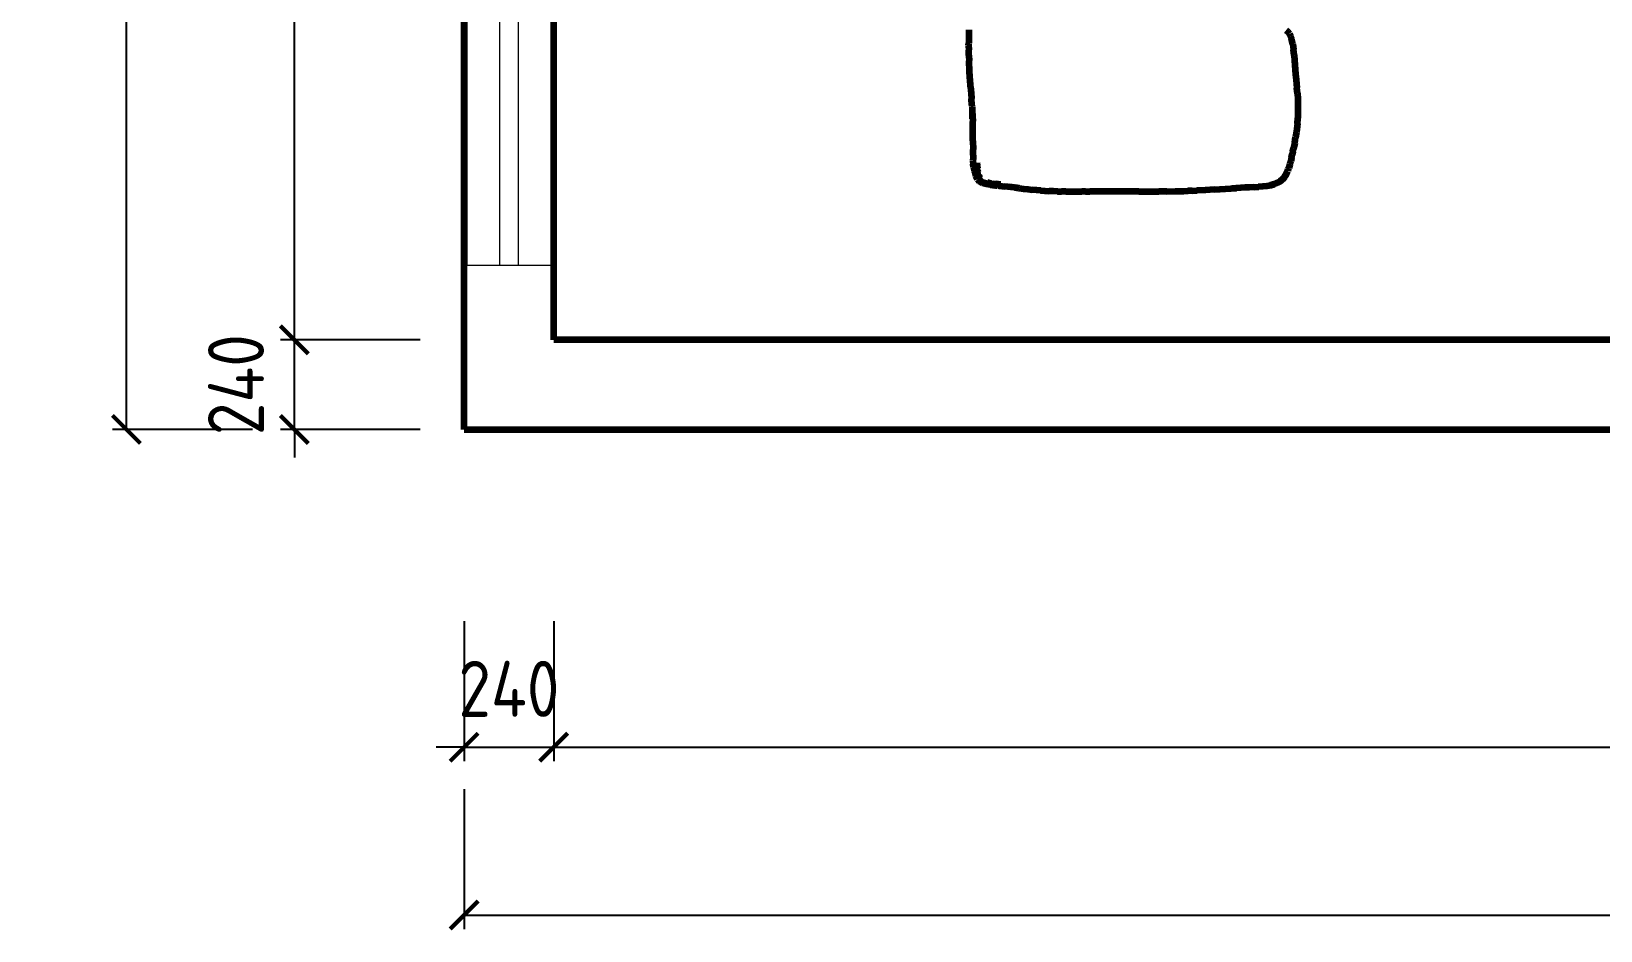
# Model space of a CAD drawing. Header units: millimetres. Extents: x 4307 to 31003, y 2809 to 20009.
# Drawn here: x 4307 to 8513, y 4071 to 6481 of the extents above; entities that cross this region are included whole.
import ezdxf

# ---------------------------------------------------------------- set-up
doc = ezdxf.new("R2010")
doc.units = ezdxf.units.MM
doc.layers.add('ProfileEdges', color=7, linetype='Continuous')
for name, color, linetype, lineweight in [('P★06 平面窗户', 60, 'Continuous', 0), ('Q◆01 原始墙柱', 7, 'Continuous', 0), ('Q◆03 公共标注', 44, 'Continuous', 0)]:
    doc.layers.add(name, color=color, linetype=linetype, lineweight=lineweight)
doc.styles.add('尺寸标注', font='ARCHS.SHX')
doc.dimstyles.new('卓艺1：75', dxfattribs={"dimscale": 75, "dimtxt": 2, "dimasz": 1, "dimexe": 0.5, "dimexo": 0.5, "dimgap": 1, "dimtad": 1, "dimdec": 0, "dimrnd": 5, "dimdsep": 46, "dimtxsty": '尺寸标注', "dimblk": 'ARCHTICK', "dimblk1": 'ARCHTICK', "dimblk2": 'ARCHTICK', "dimcen": 1, "dimclrd": 44, "dimclre": 44, "dimclrt": 2, "dimadec": 0, "dimazin": 0, "dimtfac": 1, "dimtdec": 0, "dimtix": 1, "dimtmove": 2, "dimatfit": 3, "dimldrblk": 'hl_arrow2', "dimfxl": 4.5, "dimfxlon": 1, "dimarcsym": 0})

# ---------------------------------------------------------------- blocks, each defined once
blk = doc.blocks.new('_ArchTick')
at = {"color": 2, "linetype": 'ByBlock', "const_width": 0.15}
blk.add_lwpolyline([(-0.5, -0.5), (0.5, 0.5)], dxfattribs=at)
blk = doc.blocks.new('*D61')
at = {"layer": 'Defpoints', "color": 0, "transparency": 16777216}
for p in [(5012.2, 5654.4), (5387.2, 5654.4), (5387.2, 5414.4)]:
    blk.add_point(p, dxfattribs=at)
at = {"layer": 'Q◆03 公共标注', "color": 44, "lineweight": -2, "transparency": 16777216}
for p, q in [((5012.2, 5654.4), (5012.2, 5729.4)), ((5349.7, 5654.4), (4974.7, 5654.4)), ((5012.2, 5414.4), (5012.2, 5654.4)), ((5349.7, 5414.4), (4974.7, 5414.4)), ((5012.2, 5414.4), (5012.2, 5339.4))]:
    blk.add_line(p, q, dxfattribs=at)
at = {"layer": 'Q◆03 公共标注', "color": 44, "lineweight": -2, "transparency": 16777216, "xscale": 75, "yscale": 75, "zscale": 75}
for p, rotation in [((5012.2, 5654.4), 270), ((5012.2, 5414.4), 90)]:
    blk.add_blockref('_ArchTick', p, dxfattribs=dict(at, rotation=rotation))
at = {"layer": 'Q◆03 公共标注', "color": 2, "transparency": 16777216, "insert": (4855.9, 5534.4), "char_height": 150, "attachment_point": 5, "rotation": 90, "style": '尺寸标注'}
blk.add_mtext('240', dxfattribs=at)
blk = doc.blocks.new('hl_arrow2')
at = {"color": 2}
blk.add_line((-0.221, 0), (-1, 0), dxfattribs=at)
blk.add_lwpolyline([(-0.221, 0), (-0.861, -0.689), (-0.654, -0.862), (0, 0), (-0.654, 0.862), (-0.861, 0.689)], close=True, dxfattribs=at)
for points in [[(-0.861, 0.689), (-0.654, 0.862), (-0.221, 0), (0, 0)], [(-0.861, -0.689), (-0.654, -0.862), (-0.221, 0), (0, 0)]]:
    blk.add_solid(points, dxfattribs=at)
blk = doc.blocks.new('*D62')
at = {"layer": 'Defpoints', "color": 0, "transparency": 16777216}
for p in [(5012.2, 14264.4), (5387.2, 14264.4), (5387.2, 5654.4)]:
    blk.add_point(p, dxfattribs=at)
at = {"layer": 'Q◆03 公共标注', "color": 44, "lineweight": -2, "transparency": 16777216}
for p, q in [((5349.7, 14264.4), (4974.7, 14264.4)), ((5012.2, 5654.4), (5012.2, 14264.4)), ((5349.7, 5654.4), (4974.7, 5654.4))]:
    blk.add_line(p, q, dxfattribs=at)
at = {"layer": 'Q◆03 公共标注', "color": 44, "lineweight": -2, "transparency": 16777216, "xscale": 75, "yscale": 75, "zscale": 75}
for p, rotation in [((5012.2, 14264.4), 90), ((5012.2, 5654.4), 270)]:
    blk.add_blockref('_ArchTick', p, dxfattribs=dict(at, rotation=rotation))
at = {"layer": 'Q◆03 公共标注', "color": 2, "transparency": 16777216, "insert": (4862.2, 9959.4), "char_height": 150, "attachment_point": 5, "rotation": 90, "style": '尺寸标注'}
blk.add_mtext('8610', dxfattribs=at)
blk = doc.blocks.new('*D66')
at = {"layer": 'Defpoints', "color": 0, "transparency": 16777216}
for p in [(4562.2, 17849.4), (5387.2, 17849.4), (5387.2, 5414.4)]:
    blk.add_point(p, dxfattribs=at)
at = {"layer": 'Q◆03 公共标注', "color": 44, "lineweight": -2, "transparency": 16777216}
for p, q in [((4899.7, 17849.4), (4524.7, 17849.4)), ((4562.2, 5414.4), (4562.2, 17849.4)), ((4899.7, 5414.4), (4524.7, 5414.4))]:
    blk.add_line(p, q, dxfattribs=at)
at = {"layer": 'Q◆03 公共标注', "color": 44, "lineweight": -2, "transparency": 16777216, "xscale": 75, "yscale": 75, "zscale": 75}
for p, rotation in [((4562.2, 17849.4), 90), ((4562.2, 5414.4), 270)]:
    blk.add_blockref('_ArchTick', p, dxfattribs=dict(at, rotation=rotation))
at = {"layer": 'Q◆03 公共标注', "color": 2, "transparency": 16777216, "insert": (4405.9, 11631.9), "char_height": 150, "attachment_point": 5, "rotation": 90, "style": '尺寸标注'}
blk.add_mtext('12435', dxfattribs=at)
blk = doc.blocks.new('hlw_1_2110_240')
for p, q in [((-0.5, 0.0569), (0.5, 0.0569)), ((-0.5, -0.0569), (0.5, -0.0569))]:
    blk.add_line(p, q)
at = {"color": 8}
for p, q in [((-0.5, 0.0118), (0.5, 0.0118)), ((-0.5, -0.0118), (0.5, -0.0118))]:
    blk.add_line(p, q, dxfattribs=at)
blk = doc.blocks.new('*D79')
at = {"layer": 'Defpoints', "color": 0, "transparency": 16777216}
for p in [(5467.3, 4937.9), (5707.3, 4937.9), (5707.3, 4562.9)]:
    blk.add_point(p, dxfattribs=at)
at = {"layer": 'Q◆03 公共标注', "color": 44, "lineweight": -2, "transparency": 16777216}
for p, q in [((5467.3, 4900.4), (5467.3, 4525.4)), ((5707.3, 4900.4), (5707.3, 4525.4)), ((5467.3, 4562.9), (5392.3, 4562.9)), ((5467.3, 4562.9), (5707.3, 4562.9)), ((5707.3, 4562.9), (5782.3, 4562.9))]:
    blk.add_line(p, q, dxfattribs=at)
at = {"layer": 'Q◆03 公共标注', "color": 44, "lineweight": -2, "transparency": 16777216, "xscale": 75, "yscale": 75, "zscale": 75}
blk.add_blockref('_ArchTick', (5467.3, 4562.9), dxfattribs=at)
at = {"layer": 'Q◆03 公共标注', "color": 44, "lineweight": -2, "transparency": 16777216, "xscale": 75, "yscale": 75, "zscale": 75, "rotation": 180}
blk.add_blockref('_ArchTick', (5707.3, 4562.9), dxfattribs=at)
at = {"layer": 'Q◆03 公共标注', "color": 2, "transparency": 16777216, "insert": (5587.3, 4719.2), "char_height": 150, "attachment_point": 5, "style": '尺寸标注'}
blk.add_mtext('240', dxfattribs=at)
blk = doc.blocks.new('*D80')
at = {"layer": 'Defpoints', "color": 0, "transparency": 16777216}
for p in [(5707.3, 4937.9), (13262.3, 4937.9), (13262.3, 4562.9)]:
    blk.add_point(p, dxfattribs=at)
at = {"layer": 'Q◆03 公共标注', "color": 44, "lineweight": -2, "transparency": 16777216}
for p, q in [((5707.3, 4900.4), (5707.3, 4525.4)), ((13262.3, 4900.4), (13262.3, 4525.4)), ((5707.3, 4562.9), (13262.3, 4562.9))]:
    blk.add_line(p, q, dxfattribs=at)
at = {"layer": 'Q◆03 公共标注', "color": 44, "lineweight": -2, "transparency": 16777216, "xscale": 75, "yscale": 75, "zscale": 75, "rotation": 180}
blk.add_blockref('_ArchTick', (5707.3, 4562.9), dxfattribs=at)
at = {"layer": 'Q◆03 公共标注', "color": 44, "lineweight": -2, "transparency": 16777216, "xscale": 75, "yscale": 75, "zscale": 75}
blk.add_blockref('_ArchTick', (13262.3, 4562.9), dxfattribs=at)
at = {"layer": 'Q◆03 公共标注', "color": 2, "transparency": 16777216, "insert": (9484.8, 4716.1), "char_height": 150, "attachment_point": 5, "style": '尺寸标注'}
blk.add_mtext('7555', dxfattribs=at)
blk = doc.blocks.new('*D86')
at = {"layer": 'Defpoints', "color": 0, "transparency": 16777216}
for p in [(5467.3, 4937.9), (29917.3, 4937.9), (29917.3, 4112.9)]:
    blk.add_point(p, dxfattribs=at)
at = {"layer": 'Q◆03 公共标注', "color": 44, "lineweight": -2, "transparency": 16777216}
for p, q in [((5467.3, 4450.4), (5467.3, 4075.4)), ((29917.3, 4450.4), (29917.3, 4075.4)), ((5467.3, 4112.9), (29917.3, 4112.9))]:
    blk.add_line(p, q, dxfattribs=at)
at = {"layer": 'Q◆03 公共标注', "color": 44, "lineweight": -2, "transparency": 16777216, "xscale": 75, "yscale": 75, "zscale": 75, "rotation": 180}
blk.add_blockref('_ArchTick', (5467.3, 4112.9), dxfattribs=at)
at = {"layer": 'Q◆03 公共标注', "color": 44, "lineweight": -2, "transparency": 16777216, "xscale": 75, "yscale": 75, "zscale": 75}
blk.add_blockref('_ArchTick', (29917.3, 4112.9), dxfattribs=at)
at = {"layer": 'Q◆03 公共标注', "color": 2, "transparency": 16777216, "insert": (17692.3, 4269.2), "char_height": 150, "attachment_point": 5, "style": '尺寸标注'}
blk.add_mtext('24450', dxfattribs=at)

msp = doc.modelspace()

# ---------------------------------------------------------------- linework, layer by layer
at = {"layer": 'ProfileEdges', "lineweight": 211}
for p, q in [((5467.3, 5414.4), (5467.3, 7964.4)), ((5467.3, 7964.4), (5467.3, 5854.4)), ((5707.3, 5654.4), (5707.3, 7964.4)), ((6819.5, 6485.1), (6819.5, 6478.6)), ((6819.5, 6478.6), (6819.6, 6464.8)), ((7670.6, 6484.4), (7675.5, 6479.5)), ((7679.3, 6474), (7675.5, 6479.5)), ((6819.3, 6443.9), (6819.4, 6449.6)), ((6819.3, 6443.9), (6819.4, 6430.9)), ((6819.5, 6453.8), (6819.4, 6449.6)), ((6819.6, 6464.8), (6819.5, 6453.8)), ((6819.6, 6462.2), (6819.5, 6453.8)), ((7679.3, 6474), (7682.3, 6467.9)), ((7682.3, 6467.9), (7684.7, 6461.1)), ((7686.5, 6454.2), (7684.7, 6461.1)), ((7687.8, 6447), (7686.5, 6454.2)), ((7687.8, 6447), (7687.9, 6446.8)), ((7687.9, 6446.8), (7689, 6439.6)), ((7689, 6439.6), (7689.9, 6432.3)), ((6819.8, 6416.3), (6819.4, 6430.9)), ((6819.8, 6416.3), (6820.3, 6401.6)), ((6821.6, 6373.8), (6820.3, 6401.6)), ((7691.4, 6417.5), (7689.9, 6432.3)), ((7691.4, 6417.5), (7692.7, 6402.8)), ((7692.7, 6402.8), (7695.6, 6366.1)), ((6822.4, 6360.2), (6821.6, 6373.8)), ((6823.9, 6337.9), (6822.4, 6360.2)), ((7695.6, 6366.1), (7696.9, 6351.5)), ((7696.9, 6351.5), (7699, 6329.5)), ((6824.3, 6332.6), (6823.9, 6337.9)), ((6824.3, 6332.6), (6825.7, 6315)), ((6825.7, 6315), (6826.9, 6300.5)), ((7700.3, 6314.8), (7699, 6329.5)), ((7700.3, 6314.8), (7701.3, 6300.2)), ((6828.2, 6282.8), (6826.9, 6300.5)), ((6828.2, 6282.8), (6828.3, 6280.7)), ((6828.3, 6280.7), (6828.4, 6278.9)), ((6828.4, 6278.9), (6829.1, 6266.9)), ((6829.1, 6266.9), (6829.7, 6253.8)), ((7701.3, 6300.2), (7701.8, 6285.5)), ((7701.9, 6270.8), (7701.6, 6256.2)), ((7701.8, 6285.5), (7701.9, 6270.8)), ((6829.7, 6253.8), (6829.4, 6260.4)), ((6829.7, 6253.8), (6830.1, 6239.5)), ((6829.9, 6246.9), (6829.7, 6253.8)), ((6830.4, 6210.2), (6830.1, 6239.5)), ((7699.6, 6226.7), (7697.9, 6212)), ((7700.3, 6234), (7699.6, 6226.7)), ((7700.3, 6234), (7700.9, 6241.5)), ((7701.6, 6256.2), (7700.9, 6241.5)), ((6830.6, 6195.2), (6830.4, 6210.2)), ((6830.8, 6187.7), (6830.6, 6195.2)), ((6830.8, 6187.7), (6831.5, 6164.6)), ((7693.1, 6182.3), (7690.1, 6166.9)), ((7693.1, 6182.3), (7695.7, 6197.2)), ((7697.9, 6212), (7695.7, 6197.2)), ((6831.1, 6141.8), (6830.8, 6134.4)), ((6831.5, 6149.1), (6831.1, 6141.8)), ((6831.6, 6156.8), (6831.5, 6164.6)), ((6831.5, 6149.2), (6831.6, 6156.8)), ((6831.5, 6149.2), (6831.5, 6149.1)), ((7684.7, 6142.3), (7682.7, 6133.6)), ((7684.7, 6142.3), (7686.7, 6150.8)), ((7688.4, 6158.9), (7686.7, 6150.8)), ((7688.4, 6158.9), (7690.1, 6166.9)), ((6830.8, 6134.4), (6831, 6126.4)), ((6832.1, 6117.8), (6831, 6126.4)), ((6832.1, 6117.8), (6832.3, 6117.1)), ((6832.3, 6117.1), (6834.9, 6106.2)), ((6835.7, 6103.7), (6834.9, 6106.2)), ((6835.7, 6103.7), (6838.9, 6093.4)), ((6840.9, 6128.9), (6841.8, 6120.5)), ((6841.8, 6120.3), (6841.8, 6120.5)), ((6842.1, 6119), (6841.8, 6120.3)), ((6842.2, 6117.1), (6841.8, 6120.3)), ((6842.1, 6119), (6842, 6120)), ((6842.2, 6117.1), (6842.1, 6119)), ((6842.1, 6119), (6842.2, 6118.4)), ((6842.2, 6118.4), (6842.6, 6113.7)), ((6842.7, 6115.5), (6842.2, 6118.4)), ((6842.5, 6111.4), (6842.2, 6117.1)), ((6842.6, 6113.7), (6842.2, 6117.1)), ((6842.6, 6111), (6842.5, 6111.4)), ((6842.6, 6113.4), (6842.6, 6113.7)), ((6842.6, 6110.9), (6842.6, 6111)), ((6842.9, 6102.2), (6842.6, 6110.9)), ((6843, 6102), (6842.9, 6102.2)), ((6843, 6102), (6844, 6093.4)), ((6844.2, 6106.8), (6844.9, 6103.3)), ((7670.5, 6099.3), (7666, 6091.9)), ((7670.5, 6099.3), (7666, 6092)), ((7666.7, 6091.4), (7670.8, 6098.5)), ((7670.5, 6099.3), (7670.5, 6099.4)), ((7670.5, 6099.4), (7670.6, 6099.4)), ((7670.6, 6099.4), (7674.3, 6107.4)), ((7670.8, 6098.5), (7674.3, 6106.5)), ((7674.3, 6106.9), (7676, 6111.5)), ((7676, 6111.5), (7674.3, 6106.5)), ((7676, 6111.5), (7677.2, 6115.1)), ((7677.2, 6115.1), (7677.5, 6115.6)), ((7680.2, 6124.5), (7677.5, 6115.6)), ((7680.3, 6124.8), (7680.2, 6124.6)), ((7680.2, 6124.6), (7680.2, 6124.5)), ((7682.7, 6133.6), (7680.3, 6124.8)), ((6843, 6084.8), (6838.9, 6093.4)), ((6843, 6084.8), (6848.7, 6078.4)), ((6844, 6093.4), (6846.5, 6086.3)), ((6844.2, 6093.7), (6844.2, 6093.8)), ((6846.5, 6086.3), (6844.2, 6093.2)), ((6846.7, 6085.8), (6846.5, 6086.3)), ((6846.7, 6085.8), (6846.7, 6085.6)), ((6846.7, 6085.6), (6851.6, 6079.6)), ((6849.5, 6090), (6847.4, 6094.6)), ((6848.7, 6078.3), (6848.7, 6078.4)), ((6856.8, 6074), (6848.7, 6078.3)), ((6851.6, 6086.8), (6851.1, 6087.3)), ((6851.6, 6079.6), (6859.3, 6075.8)), ((6866.8, 6071.2), (6856.8, 6074)), ((6859.3, 6075.8), (6869.2, 6073.7)), ((6878.2, 6069.4), (6866.8, 6071.2)), ((6869.2, 6076.5), (6871.3, 6075.9)), ((6869.2, 6073.7), (6880.4, 6072.7)), ((6871.3, 6075.9), (6878.9, 6074.5)), ((6878.2, 6069.4), (6890.6, 6068.2)), ((6890.6, 6068.2), (6878.7, 6069.5)), ((6892.4, 6072), (6880.4, 6072.7)), ((6884.7, 6073.5), (6892.9, 6072.2)), ((6893, 6068), (6890.6, 6068.2)), ((6890.9, 6068.3), (6893, 6068)), ((6892.4, 6072), (6898.7, 6071.3)), ((6892.5, 6072.2), (6895, 6071.9)), ((6898.7, 6071.3), (6892.5, 6072.2)), ((6892.9, 6072.2), (6895, 6071.9)), ((6893, 6068), (6893, 6068)), ((6893, 6068), (6895.1, 6067.7)), ((6895, 6071.9), (6904.6, 6070.7)), ((6895.1, 6067.7), (6897.3, 6067.5)), ((6903, 6066.8), (6897.3, 6067.5)), ((6900.5, 6067.2), (6897.3, 6067.5)), ((6904.6, 6070.4), (6898.7, 6071.3)), ((6898.7, 6071.3), (6904.6, 6070.7)), ((6900.5, 6067.2), (6900.9, 6067.1)), ((6903, 6066.8), (6903.3, 6066.8)), ((6903.3, 6066.8), (6915.8, 6065.4)), ((6903.3, 6066.8), (6903.3, 6066.8)), ((6941, 6062.7), (6915.8, 6065.4)), ((6941, 6062.7), (6929.2, 6064.1)), ((6941.8, 6062.6), (6941, 6062.7)), ((6942, 6062.6), (6941.8, 6062.6)), ((6942.2, 6062.6), (6942, 6062.6)), ((6942.2, 6062.6), (6944, 6062.4)), ((6944, 6062.4), (6954.2, 6061)), ((6954.4, 6060.8), (6944, 6062.4)), ((6954.4, 6060.8), (6966.3, 6059.2)), ((6966.3, 6059.2), (6978.3, 6057.8)), ((6978.3, 6057.8), (6989.8, 6056.6)), ((7001.1, 6055.5), (6989.8, 6056.6)), ((7478, 6057.1), (7454.3, 6055.7)), ((7478, 6057.1), (7536.7, 6060.8)), ((7536.7, 6060.8), (7525.4, 6060.2)), ((7536.7, 6060.8), (7536.8, 6060.8)), ((7560.5, 6062.2), (7536.8, 6060.8)), ((7584, 6063.4), (7560.5, 6062.2)), ((7572, 6062.9), (7560.5, 6062.2)), ((7584, 6063.4), (7595.9, 6064.1)), ((7607.3, 6065.1), (7595.9, 6064.1)), ((7618.4, 6066.4), (7607.3, 6065.1)), ((7629.1, 6068.4), (7618.4, 6066.4)), ((7628.1, 6068.7), (7637.7, 6071.4)), ((7628.2, 6068.7), (7628.1, 6068.7)), ((7637.7, 6071.4), (7628.2, 6068.7)), ((7638.3, 6071), (7629.1, 6068.4)), ((7637.8, 6071.4), (7637.7, 6071.4)), ((7646.4, 6075), (7637.8, 6071.4)), ((7638.9, 6071.2), (7638.3, 6071)), ((7647.5, 6074.7), (7638.9, 6071.2)), ((7646.6, 6075.1), (7646.4, 6075)), ((7648.7, 6076.3), (7646.6, 6075.1)), ((7655, 6079.1), (7647.5, 6074.7)), ((7654, 6079.6), (7648.7, 6076.3)), ((7648.7, 6076.3), (7654.1, 6079.5)), ((7654.2, 6079.7), (7654, 6079.6)), ((7660.7, 6085.3), (7654.1, 6079.5)), ((7660.5, 6085.3), (7654.2, 6079.7)), ((7655, 6079.1), (7661.5, 6084.8)), ((7666, 6092), (7660.5, 6085.3)), ((7666, 6091.9), (7660.7, 6085.3)), ((7661.5, 6084.8), (7666.7, 6091.4)), ((7011.8, 6054.7), (7001.1, 6055.5)), ((7012.3, 6054.7), (7011.8, 6054.7)), ((7012.5, 6054.6), (7012.3, 6054.7)), ((7012.5, 6054.6), (7023.6, 6053.8)), ((7023.6, 6053.8), (7034.8, 6053.1)), ((7046.1, 6052.6), (7034.8, 6053.1)), ((7057.3, 6052.3), (7046.1, 6052.6)), ((7057.3, 6052.3), (7068.3, 6052.1)), ((7079.4, 6052), (7068.3, 6052.1)), ((7079.4, 6052), (7101.4, 6052)), ((7101.4, 6052), (7123.1, 6052.2)), ((7126.6, 6052.2), (7123.1, 6052.2)), ((7132.5, 6052.3), (7126.6, 6052.2)), ((7132.5, 6052.3), (7144.2, 6052.3)), ((7232.1, 6051.5), (7144.2, 6052.3)), ((7253.9, 6051.5), (7232.1, 6051.5)), ((7275.5, 6051.5), (7253.9, 6051.5)), ((7275.5, 6051.5), (7275.8, 6051.6)), ((7275.8, 6051.6), (7329.3, 6051.9)), ((7350.8, 6052.2), (7329.3, 6051.9)), ((7350.8, 6052.2), (7372.7, 6052.6)), ((7372.7, 6052.6), (7395.3, 6053.2)), ((7395.3, 6053.2), (7407.1, 6053.6)), ((7418.6, 6054), (7407.1, 6053.6)), ((7418.6, 6054), (7430.5, 6054.5)), ((7454.3, 6055.7), (7430.5, 6054.5)), ((8605.5, 5654.4), (5707.3, 5654.4)), ((5467.3, 5414.4), (13262.3, 5414.4))]:
    msp.add_line(p, q, dxfattribs=at)
at = {"layer": 'Q◆01 原始墙柱'}
for p, q in [((5467.3, 5414.4), (5467.3, 5854.4)), ((5467.3, 5854.4), (5707.3, 5854.4)), ((5707.3, 5654.4), (5707.3, 5854.4)), ((5707.3, 5654.4), (13262.3, 5654.4)), ((5467.3, 5414.4), (29917.3, 5414.4))]:
    msp.add_line(p, q, dxfattribs=at)

# ---------------------------------------------------------------- block references
at = {"layer": 'P★06 平面窗户', "xscale": -2109.999999999998, "yscale": 2109.999999999998, "zscale": 2109.999999999998, "rotation": 89.9999999999762}
msp.add_blockref('hlw_1_2110_240', (5587.3, 6909.4), dxfattribs=at)

# ---------------------------------------------------------------- dimensions: what is measured, and where the dimension line sits
at = {"layer": 'Q◆03 公共标注'}
for base, p1, p2, picture, middle in [((4562.2, 17849.4), (5387.2, 5414.4), (5387.2, 17849.4), '*D66', (4405.9, 11631.9)), ((5012.2, 14264.4), (5387.2, 5654.4), (5387.2, 14264.4), '*D62', (4862.2, 9959.4)), ((5012.2, 5654.4), (5387.2, 5414.4), (5387.2, 5654.4), '*D61', (4855.9, 5534.4))]:
    dim = msp.add_linear_dim(base=base, p1=p1, p2=p2, angle=270, dimstyle='卓艺1：75', dxfattribs=at)
    dim.commit()
    dim.dimension.update_dxf_attribs({"geometry": picture, "text_midpoint": middle})
for base, p1, p2, picture, middle in [((5707.3, 4562.9), (5467.3, 4937.9), (5707.3, 4937.9), '*D79', (5587.3, 4719.2)), ((29917.3, 4112.9), (5467.3, 4937.9), (29917.3, 4937.9), '*D86', (17692.3, 4269.2)), ((13262.3, 4562.9), (5707.3, 4937.9), (13262.3, 4937.9), '*D80', (9484.8, 4716.1))]:
    dim = msp.add_linear_dim(base=base, p1=p1, p2=p2, dimstyle='卓艺1：75', dxfattribs=at)
    dim.commit()
    dim.dimension.update_dxf_attribs({"geometry": picture, "text_midpoint": middle})

doc.saveas('drawing.dxf')
